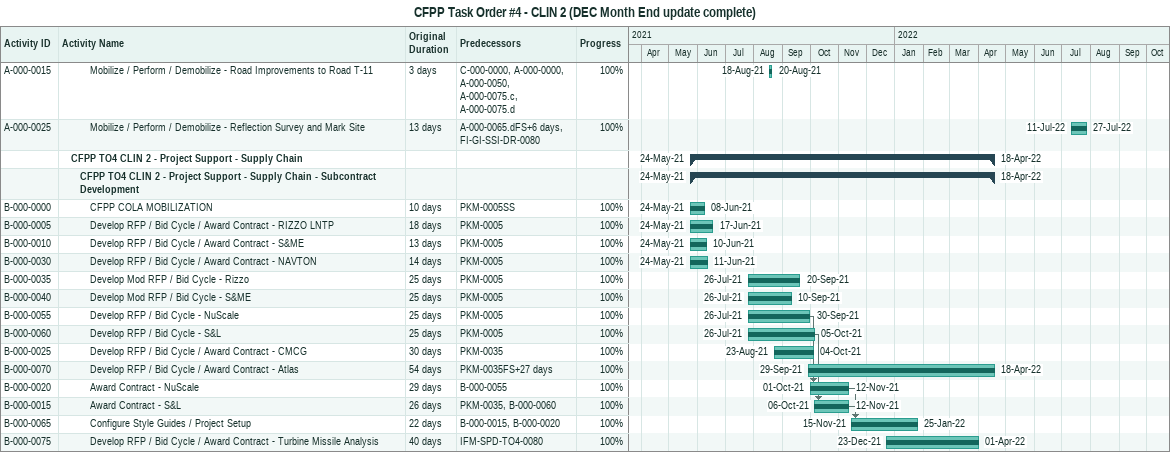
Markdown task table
CFPP Task Order #4 - CLIN 2 (DEC Month End update complete)

| ID | Level | Task | Original duration | Start | Finish | Predecessors | % complete |
|---|---|---|---|---|---|---|---|
| A-000-0015 | 4 | Mobilize / Perform / Demobilize - Road Improvements to Road T-11 | 3d | 2021-08-18 | 2021-08-20 | C-000-0000, A-000-0000, A-000-0050, A-000-0075.c, A-000-0075.d | 100 |
| A-000-0025 | 4 | Mobilize / Perform / Demobilize - Reflection Survey and Mark Site | 13d | 2022-07-11 | 2022-07-27 | A-000-0065.dFS+6d, FI-GI-SSI-DR-0080 | 100 |
|  | 2 | **CFPP TO4 CLIN 2 - Project Support - Supply Chain** |  | 2021-05-24 | 2022-04-18 |  |  |
|  | 3 | **CFPP TO4 CLIN 2 - Project Support - Supply Chain - Subcontract Development** |  | 2021-05-24 | 2022-04-18 |  |  |
| B-000-0000 | 4 | CFPP COLA MOBILIZATION | 10d | 2021-05-24 | 2021-06-08 | PKM-0005SS | 100 |
| B-000-0005 | 4 | Develop RFP / Bid Cycle / Award Contract - RIZZO LNTP | 18d | 2021-05-24 | 2021-06-17 | PKM-0005 | 100 |
| B-000-0010 | 4 | Develop RFP / Bid Cycle / Award Contract - S&ME | 13d | 2021-05-24 | 2021-06-10 | PKM-0005 | 100 |
| B-000-0030 | 4 | Develop RFP / Bid Cycle / Award Contract - NAVTON | 14d | 2021-05-24 | 2021-06-11 | PKM-0005 | 100 |
| B-000-0035 | 4 | Develop Mod RFP / Bid Cycle - Rizzo | 25d | 2021-07-26 | 2021-09-20 | PKM-0005 | 100 |
| B-000-0040 | 4 | Develop Mod RFP / Bid Cycle - S&ME | 25d | 2021-07-26 | 2021-09-10 | PKM-0005 | 100 |
| B-000-0055 | 4 | Develop RFP / Bid Cycle - NuScale | 25d | 2021-07-26 | 2021-09-30 | PKM-0005 | 100 |
| B-000-0060 | 4 | Develop RFP / Bid Cycle - S&L | 25d | 2021-07-26 | 2021-10-05 | PKM-0005 | 100 |
| B-000-0025 | 4 | Develop RFP / Bid Cycle / Award Contract - CMCG | 30d | 2021-08-23 | 2021-10-04 | PKM-0035 | 100 |
| B-000-0070 | 4 | Develop RFP / Bid Cycle / Award Contract - Atlas | 54d | 2021-09-29 | 2022-04-18 | PKM-0035FS+27d | 100 |
| B-000-0020 | 4 | Award Contract - NuScale | 29d | 2021-10-01 | 2021-11-12 | B-000-0055 | 100 |
| B-000-0015 | 4 | Award Contract - S&L | 26d | 2021-10-06 | 2021-11-12 | PKM-0035, B-000-0060 | 100 |
| B-000-0065 | 4 | Configure Style Guides / Project Setup | 22d | 2021-11-15 | 2022-01-25 | B-000-0015, B-000-0020 | 100 |
| B-000-0075 | 4 | Develop RFP / Bid Cycle / Award Contract - Turbine Missile Analysis | 40d | 2021-12-23 | 2022-04-01 | IFM-SPD-TO4-0080 | 100 |
